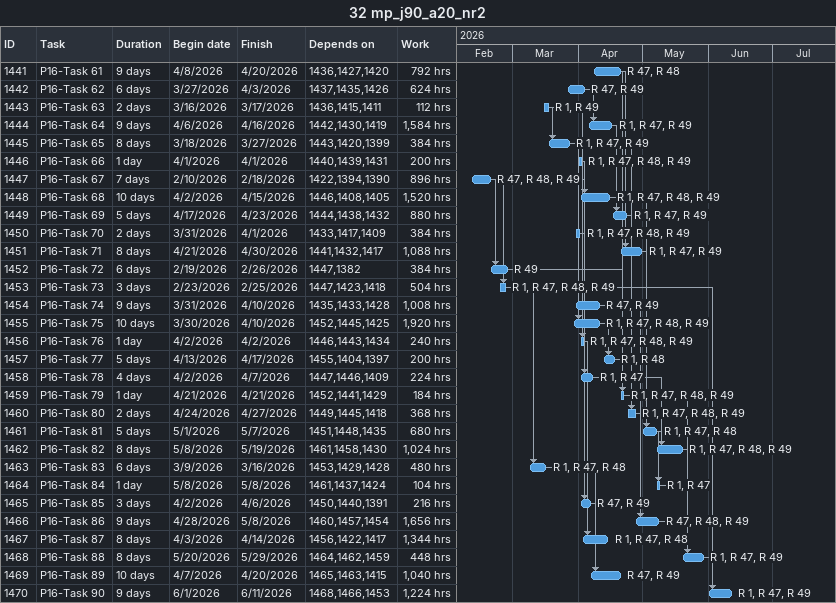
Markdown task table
32 mp_j90_a20_nr2

| ID | Task | Duration | Start | Finish | Predecessors | Resources | Work (h) |
|---|---|---|---|---|---|---|---|
| 1441 | P16-Task 61 | 9d | 2026-04-08 | 2026-04-20 | 1436, 1427, 1420 | R 47, R 48 | 792 |
| 1442 | P16-Task 62 | 6d | 2026-03-27 | 2026-04-03 | 1437, 1435, 1426 | R 47, R 49 | 624 |
| 1443 | P16-Task 63 | 2d | 2026-03-16 | 2026-03-17 | 1436, 1415, 1411 | R 1, R 49 | 112 |
| 1444 | P16-Task 64 | 9d | 2026-04-06 | 2026-04-16 | 1442, 1430, 1419 | R 1, R 47, R 49 | 1584 |
| 1445 | P16-Task 65 | 8d | 2026-03-18 | 2026-03-27 | 1443, 1420, 1399 | R 1, R 47, R 49 | 384 |
| 1446 | P16-Task 66 | 1d | 2026-04-01 | 2026-04-01 | 1440, 1439, 1431 | R 1, R 47, R 48, R 49 | 200 |
| 1447 | P16-Task 67 | 7d | 2026-02-10 | 2026-02-18 | 1422, 1394, 1390 | R 47, R 48, R 49 | 896 |
| 1448 | P16-Task 68 | 10d | 2026-04-02 | 2026-04-15 | 1446, 1408, 1405 | R 1, R 47, R 48, R 49 | 1520 |
| 1449 | P16-Task 69 | 5d | 2026-04-17 | 2026-04-23 | 1444, 1438, 1432 | R 1, R 47, R 49 | 880 |
| 1450 | P16-Task 70 | 2d | 2026-03-31 | 2026-04-01 | 1433, 1417, 1409 | R 1, R 47, R 48, R 49 | 384 |
| 1451 | P16-Task 71 | 8d | 2026-04-21 | 2026-04-30 | 1441, 1432, 1417 | R 1, R 47, R 49 | 1088 |
| 1452 | P16-Task 72 | 6d | 2026-02-19 | 2026-02-26 | 1447, 1382 | R 49 | 384 |
| 1453 | P16-Task 73 | 3d | 2026-02-23 | 2026-02-25 | 1447, 1423, 1418 | R 1, R 47, R 48, R 49 | 504 |
| 1454 | P16-Task 74 | 9d | 2026-03-31 | 2026-04-10 | 1435, 1433, 1428 | R 47, R 49 | 1008 |
| 1455 | P16-Task 75 | 10d | 2026-03-30 | 2026-04-10 | 1452, 1445, 1425 | R 1, R 47, R 48, R 49 | 1920 |
| 1456 | P16-Task 76 | 1d | 2026-04-02 | 2026-04-02 | 1446, 1443, 1434 | R 1, R 47, R 48, R 49 | 240 |
| 1457 | P16-Task 77 | 5d | 2026-04-13 | 2026-04-17 | 1455, 1404, 1397 | R 1, R 48 | 200 |
| 1458 | P16-Task 78 | 4d | 2026-04-02 | 2026-04-07 | 1447, 1446, 1409 | R 1, R 47 | 224 |
| 1459 | P16-Task 79 | 1d | 2026-04-21 | 2026-04-21 | 1452, 1441, 1429 | R 1, R 47, R 48, R 49 | 184 |
| 1460 | P16-Task 80 | 2d | 2026-04-24 | 2026-04-27 | 1449, 1445, 1418 | R 1, R 47, R 48, R 49 | 368 |
| 1461 | P16-Task 81 | 5d | 2026-05-01 | 2026-05-07 | 1451, 1448, 1435 | R 1, R 47, R 48 | 680 |
| 1462 | P16-Task 82 | 8d | 2026-05-08 | 2026-05-19 | 1461, 1458, 1430 | R 1, R 47, R 48, R 49 | 1024 |
| 1463 | P16-Task 83 | 6d | 2026-03-09 | 2026-03-16 | 1453, 1429, 1428 | R 1, R 47, R 48 | 480 |
| 1464 | P16-Task 84 | 1d | 2026-05-08 | 2026-05-08 | 1461, 1437, 1424 | R 1, R 47 | 104 |
| 1465 | P16-Task 85 | 3d | 2026-04-02 | 2026-04-06 | 1450, 1440, 1391 | R 47, R 49 | 216 |
| 1466 | P16-Task 86 | 9d | 2026-04-28 | 2026-05-08 | 1460, 1457, 1454 | R 47, R 48, R 49 | 1656 |
| 1467 | P16-Task 87 | 8d | 2026-04-03 | 2026-04-14 | 1456, 1422, 1417 | R 1, R 47, R 48 | 1344 |
| 1468 | P16-Task 88 | 8d | 2026-05-20 | 2026-05-29 | 1464, 1462, 1459 | R 1, R 47, R 49 | 448 |
| 1469 | P16-Task 89 | 10d | 2026-04-07 | 2026-04-20 | 1465, 1463, 1415 | R 47, R 49 | 1040 |
| 1470 | P16-Task 90 | 9d | 2026-06-01 | 2026-06-11 | 1468, 1466, 1453 | R 1, R 47, R 49 | 1224 |
